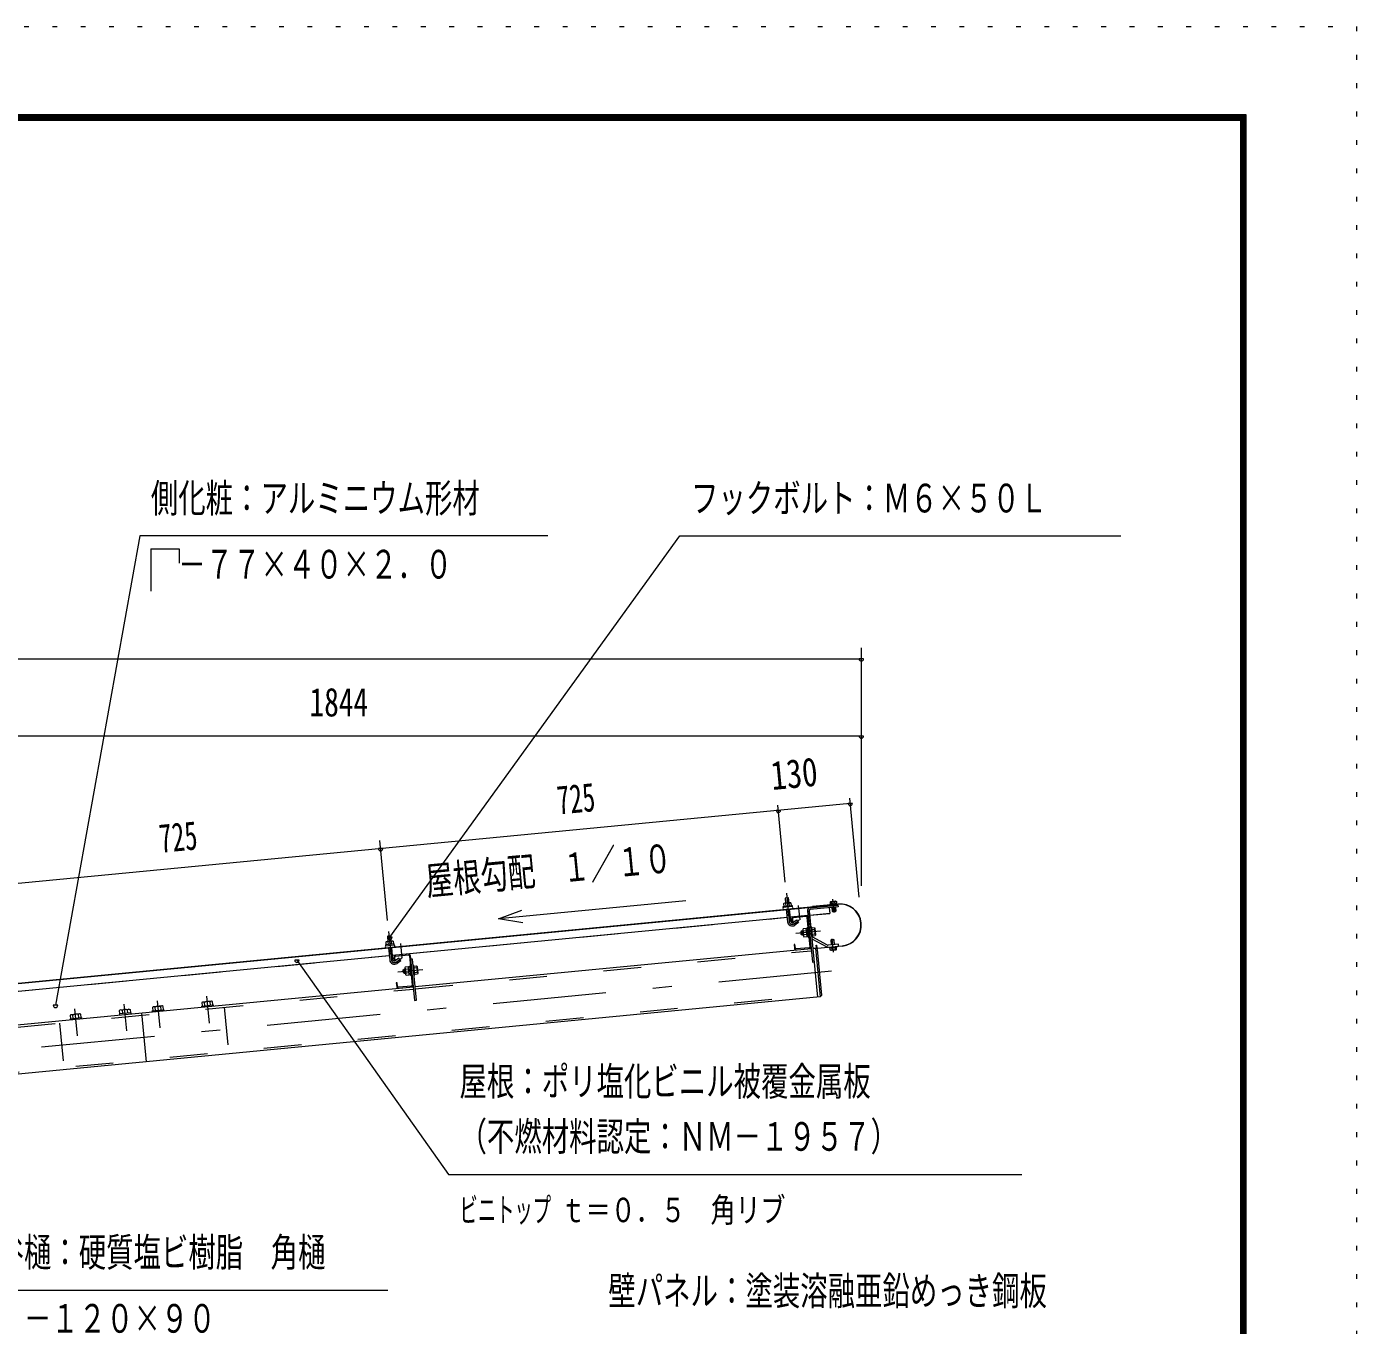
# Model space of a CAD drawing. Units: millimetres, scale not verified. Extents: x -34086 to 34091, y -14700 to 14700.
# Drawn here: x 25647 to 34091, y 6454 to 14700 of the extents above; entities that cross this region are included whole.
import ezdxf
from ezdxf.enums import TextEntityAlignment as Align

# ---------------------------------------------------------------- set-up
doc = ezdxf.new("R2010")
doc.units = ezdxf.units.MM
doc.header["$LTSCALE"] = 60
for name, pattern in [('USER2', [10, 4, -6]), ('USER3', [24, 12, -5, 2, -5]), ('USER4', [3, 0.5, -2.5])]:
    doc.linetypes.add(name, pattern=pattern)
for name, color, linetype, lineweight in [('0-6_2-02BOLD', 7, 'Continuous', 18), ('0-7_2-12HIDDEN', 3, 'USER2', 18), ('0-8_2-22CENTER', 3, 'USER3', 18), ('0-9_2-42THIN', 4, 'Continuous', 18), ('0-A_2-52DIM', 3, 'Continuous', 18), ('0-C_F-F1PAPER', 5, 'Continuous', 18), ('0-D_F-E_J_ADD', 5, 'USER4', 18)]:
    doc.layers.add(name, color=color, linetype=linetype, lineweight=lineweight)
doc.styles.add('ＭＳ ゴシック', font='')
doc.styles.get('ＭＳ ゴシック').set_extended_font_data('MS Gothic')

msp = doc.modelspace()

# ---------------------------------------------------------------- linework, layer by layer
at = {"layer": '0-6_2-02BOLD'}
for p, q in [((25307.55, 8598.56), (30800.6, 9127.48)), ((25307.73, 8596.82), (30742.59, 9120.14)), ((30484.86, 9167.53), (30463.96, 9165.51)), ((30466.22, 9132.98), (30467.94, 9115.13)), ((30490.56, 9117.31), (30488.84, 9135.15)), ((30742.42, 9121.87), (30742.92, 9116.81)), ((30759.53, 9130.92), (30758.37, 9143.09)), ((30760.33, 9118.49), (30759.84, 9123.55)), ((30779.65, 9132.83), (30778.48, 9145.01)), ((30780.75, 9125.56), (30781.23, 9120.5)), ((30475.71, 9043.45), (27970.8, 8802.25)), ((30470.84, 9093.97), (30478.24, 9017.1)), ((30495.37, 9058.41), (30474.47, 9056.39)), ((30499.15, 9019.12), (30491.75, 9095.98)), ((30608.1, 9056.2), (30496.61, 9045.47)), ((30597.48, 9049.55), (30515.27, 9041.63)), ((30621.58, 8857.77), (30603.6, 9044.52)), ((30616.44, 9086.36), (30669.26, 8537.81)), ((30631.93, 8925.66), (30616.45, 9086.35)), ((30763.79, 9082.1), (30761.39, 9107.34)), ((30569.24, 8959.44), (30571.92, 8931.58)), ((30597.67, 8974.51), (30577.45, 8972.56)), ((30578.71, 8959.49), (30598.93, 8961.43)), ((30599.52, 8955.33), (30607.16, 8949.04)), ((30609.88, 8979.18), (30604.31, 8978.64)), ((30611.45, 9021.36), (30622.6, 9022.43)), ((30650.5, 8966.4), (30633.77, 8964.79)), ((27959.04, 8924.31), (27938.13, 8922.31)), ((27940.4, 8889.77), (27942.12, 8871.92)), ((27964.74, 8874.1), (27963.03, 8891.95)), ((30601.45, 8935.29), (30581.23, 8933.34)), ((30607.83, 8942.07), (30600.19, 8948.36)), ((30609.78, 8921.86), (30602.8, 8921.19)), ((30633.53, 8908.91), (30728.04, 8858.25)), ((30733.33, 8868.13), (30635.21, 8920.71)), ((30636.29, 8938.64), (30653.02, 8940.25)), ((27949.89, 8800.24), (25444.98, 8559.04)), ((27945.03, 8850.75), (27952.43, 8773.89)), ((27969.55, 8815.19), (27948.65, 8813.17)), ((27973.33, 8775.9), (27965.93, 8852.77)), ((27986.69, 8768.62), (27984.41, 8792.31)), ((27989.45, 8798.41), (28071.67, 8806.34)), ((28077.78, 8801.3), (28095.76, 8614.56)), ((28113.55, 8605.03), (30628.23, 8847.16)), ((30616.54, 8851.66), (30534.32, 8843.75)), ((30668.49, 8848.93), (30825.97, 8864.1)), ((30826.13, 8862.35), (30668.66, 8847.2)), ((30758.43, 8850.22), (30759.59, 8838.04)), ((30778.54, 8852.13), (30779.7, 8839.96)), ((28022.22, 8768.06), (28000, 8752.21)), ((28052.9, 8716.28), (28073.12, 8718.22)), ((28073.7, 8712.12), (28081.34, 8705.82)), ((28082.01, 8698.85), (28074.37, 8705.15)), ((28084.07, 8735.97), (28078.49, 8735.43)), ((28096.77, 8779.21), (28085.63, 8778.14)), ((28124.69, 8723.19), (28107.95, 8721.58)), ((28046.11, 8688.37), (28040.38, 8693.08)), ((28075.63, 8692.07), (28055.41, 8690.13)), ((28083.96, 8678.65), (28077, 8677.98)), ((28110.47, 8695.43), (28127.2, 8697.04)), ((30686.68, 8539.49), (25362.61, 8026.85)), ((25587.74, 8361.82), (28102.41, 8603.95)), ((28090.72, 8608.45), (28008.5, 8600.54)), ((26253.56, 8454.4), (26255.6, 8433.16)), ((26289.8, 8436.45), (26287.75, 8457.69)), ((26464.64, 8453.29), (26462.59, 8474.52)), ((26496.78, 8477.82), (26498.83, 8456.58)), ((26778.22, 8483.48), (26776.17, 8504.72)), ((26810.37, 8508.01), (26812.42, 8486.77)), ((25922.56, 8401.09), (25923.24, 8394.12)), ((25942.05, 8402.97), (25940.01, 8424.21)), ((25974.2, 8427.5), (25976.25, 8406.26)), ((25993.34, 8407.91), (25991.3, 8429.15)), ((26309.28, 8438.33), (26309.95, 8431.36)), ((26407.78, 8127.49), (26377.89, 8437.9))]:
    msp.add_line(p, q, dxfattribs=at)
for points in [[(30456.62, 9114.05), (30454.91, 9131.89), (30457.77, 9133.93), (30496.96, 9137.71), (30500.16, 9136.25), (30501.88, 9118.41)], [(30487.82, 9136.83), (30484.86, 9167.53), (30482.95, 9169.1), (30465.53, 9167.43), (30463.96, 9165.51), (30466.91, 9134.81)], [(30621.67, 9105.14), (30798.65, 9122.18), (30799.73, 9111.03), (30622.74, 9093.99)], [(30800.44, 9129.22), (30637.74, 9113.55), (30637.91, 9111.81)], [(30751.19, 9144.18), (30748.31, 9142.14), (30749.47, 9129.96)], [(30751.19, 9144.18), (30785.34, 9147.44), (30788.54, 9145.98), (30789.71, 9133.79)], [(30510.23, 9035.52), (30512.51, 9011.83), (30506.93, 9011.29), (30504.65, 9034.98)], [(30605.3, 9085.29), (30636.61, 8760.06), (30647.76, 8761.14)], [(30743.99, 9105.66), (30747.61, 9068.04), (30619.4, 9055.7)], [(30782.29, 9109.35), (30784.69, 9084.09), (30781.54, 9080.28), (30767.6, 9078.95), (30763.79, 9082.1), (30784.69, 9084.09)], [(30513.63, 9012.52), (30535.85, 9028.37), (30548.04, 9011.27), (30525.82, 8995.42)], [(30578.88, 8932.25), (30571.92, 8931.58), (30566.2, 8936.29), (30564.51, 8953.72), (30569.24, 8959.44), (30576.2, 8960.11)], [(30577.45, 8972.56), (30575.43, 8968.13), (30579.66, 8924.23), (30582.49, 8920.26), (30602.7, 8922.21)], [(30602.8, 8921.19), (30597.58, 8975.53), (30604.55, 8976.21)], [(30604.31, 8978.64), (30610.01, 8919.42), (30615.59, 8919.96)], [(30632.31, 8921.57), (30637.88, 8922.11), (30632.18, 8981.33), (30626.6, 8980.8)], [(30632.51, 8977.87), (30649.25, 8979.48), (30652.08, 8975.51), (30656.3, 8931.62), (30654.28, 8927.18), (30637.55, 8925.57)], [(27930.81, 8870.83), (27929.09, 8888.68), (27931.96, 8890.72), (27971.14, 8894.5), (27974.35, 8893.04), (27976.06, 8875.19)], [(27962, 8893.61), (27959.04, 8924.31), (27957.13, 8925.89), (27939.71, 8924.22), (27938.13, 8922.31), (27941.09, 8891.6)], [(30528.21, 8848.78), (30525.93, 8872.47), (30520.35, 8871.94), (30522.63, 8848.25)], [(30662.93, 8851.92), (30661.43, 8867.6), (30663.16, 8867.76), (30664.67, 8852.08)], [(30738.38, 8856.18), (30802.58, 8862.35), (30801.5, 8873.51), (30737.3, 8867.33)], [(30777.13, 8871.16), (30774.28, 8900.95), (30770.47, 8904.1), (30756.54, 8902.77), (30753.39, 8898.96)], [(30774.28, 8900.95), (30753.39, 8898.96), (30756.22, 8869.15)], [(27978.83, 8791.76), (27981.12, 8768.08), (27986.69, 8768.62)], [(28022.22, 8768.06), (28010.03, 8785.15), (27987.81, 8769.31)], [(28083.36, 8801.83), (28110.8, 8516.85), (28121.94, 8517.93), (28096.78, 8779.22)], [(30639.37, 8848.23), (30656.79, 8849.91), (30686.68, 8539.49), (30696.12, 8550.95), (30668.25, 8840.47), (30656.79, 8849.91)], [(30752.75, 8835.61), (30749.53, 8837.08), (30748.37, 8849.26)], [(30752.75, 8835.61), (30786.89, 8838.87), (30789.77, 8840.92), (30788.61, 8853.1)], [(28040.38, 8693.08), (28038.69, 8710.5), (28043.43, 8716.23), (28050.39, 8716.9)], [(28053.07, 8689.04), (28046.11, 8688.37), (28043.43, 8716.23)], [(28071.85, 8731.3), (28051.63, 8729.35), (28049.62, 8724.91)], [(28049.62, 8724.91), (28053.84, 8681.02), (28056.67, 8677.05), (28076.89, 8679)], [(28077, 8677.98), (28071.75, 8732.32), (28078.73, 8732.99)], [(28078.49, 8735.43), (28084.19, 8676.2), (28089.77, 8676.74)], [(28106.49, 8678.35), (28112.07, 8678.89), (28106.36, 8738.12), (28100.79, 8737.58)], [(28106.7, 8734.65), (28123.43, 8736.27), (28126.26, 8732.3), (28130.49, 8688.4), (28128.47, 8683.97), (28111.74, 8682.35)], [(28002.39, 8605.57), (28000.12, 8629.25), (27994.53, 8628.72), (27996.81, 8605.03)], [(26238.5, 8431.51), (26236.46, 8452.76), (26241.61, 8456.43), (26299.1, 8461.96), (26304.85, 8459.34), (26306.9, 8438.1)], [(26445.82, 8444.44), (26445.15, 8451.41), (26518.32, 8458.46), (26518.99, 8451.49)], [(26515.93, 8458.23), (26513.88, 8479.46), (26508.13, 8482.09), (26450.65, 8476.55), (26445.49, 8472.88), (26447.54, 8451.64)], [(26759.41, 8474.63), (26758.73, 8481.6), (26831.9, 8488.65), (26832.57, 8481.68)], [(26829.51, 8488.42), (26827.47, 8509.66), (26821.71, 8512.28), (26764.23, 8506.74), (26759.07, 8503.07), (26761.12, 8481.83)], [(25922.56, 8401.09), (25995.73, 8408.14), (25996.4, 8401.17)], [(25991.3, 8429.15), (25985.54, 8431.77), (25928.06, 8426.23), (25922.91, 8422.56), (25924.96, 8401.32)], [(26309.28, 8438.33), (26236.12, 8431.28), (26236.79, 8424.32)]]:
    msp.add_lwpolyline(points, dxfattribs=at)
for points in [[(30747.81, 9129.8), (30748.35, 9124.22), (30791.9, 9128.38), (30791.37, 9133.95)], [(30507.12, 9118.91), (30507.66, 9113.34), (30451.91, 9107.96), (30451.38, 9113.53)], [(27981.3, 8875.69), (27925.56, 8870.32), (27926.1, 8864.75), (27981.84, 8870.12)], [(30746.71, 8849.1), (30746.18, 8854.68), (30789.73, 8858.83), (30790.27, 8853.26)]]:
    msp.add_lwpolyline(points, close=True, dxfattribs=at)
for centre, radius, start, end in [((30461.35, 9124.17), 10.06, 61.11575, 121.11575), ((30480.97, 9098.38), 37.62, 77.91205, 113.08797), ((30495.3, 9127.44), 10.06, 69.88426, 129.88426), ((30753.95, 9136.3), 8.11, 56.9164, 95.44783), ((30771.09, 9116.16), 29.79, 75.61871, 115.27916), ((30784.12, 9139.18), 8.11, 95.44783, 133.99406), ((30813.28, 8995.78), 134.05, 275.50003, 95.50003), ((30813.28, 8995.78), 132.3, 275.50003, 95.50003), ((30456.07, 9101.33), 7, 95.49939, 275.49939), ((30504.85, 9106.03), 7, 275.5002, 95.5002), ((30515.8, 9036.05), 11.2, 95.49878, 185.49857), ((30515.8, 9036.05), 5.6, 95.49878, 185.4908), ((30598.02, 9043.98), 11.2, 5.5027, 95.5027), ((30598.02, 9043.98), 5.6, 5.5027, 95.5027), ((30623.41, 9087.02), 18.2, 95.50003, 185.50002), ((30623.41, 9087.02), 7, 95.50003, 185.50002), ((30508.3, 9019.99), 30.18, 185.5, 305.5), ((30508.3, 9019.99), 9.19, 185.5, 305.5), ((30585.67, 8966.76), 10.07, 185.50095, 226.22777), ((30613.98, 8949.69), 36.61, 164.47554, 206.52635), ((30642.28, 8972.21), 10.07, 324.77412, 5.50095), ((30617.76, 8950.06), 36.61, 344.47554, 26.52635), ((27935.54, 8880.96), 10.06, 61.11575, 121.11575), ((27955.15, 8855.17), 37.62, 77.91205, 113.08797), ((27969.49, 8884.22), 10.06, 69.88426, 129.88426), ((27979.02, 8862.82), 7, 275.5002, 95.5002), ((30589.45, 8927.53), 10.07, 144.77412, 185.50095), ((30638.2, 8926.27), 6.3, 226.24097, 241.79402), ((30646.06, 8932.98), 10.07, 5.50095, 46.22777), ((30736.63, 8874.3), 7, 241.81552, 275.50003), ((27930.25, 8858.12), 7, 95.49939, 275.49939), ((27989.98, 8792.84), 11.2, 95.49878, 185.49857), ((27989.98, 8792.84), 5.6, 95.49878, 185.4908), ((28072.2, 8800.76), 11.2, 5.5027, 95.5027), ((28072.2, 8800.76), 5.6, 5.5027, 95.5027), ((30533.78, 8849.32), 11.2, 185.49792, 275.50047), ((30533.78, 8849.32), 5.6, 185.4908, 275.50047), ((30616.01, 8857.23), 5.6, 275.51155, 5.5027), ((30616.01, 8857.23), 11.2, 275.51155, 5.5027), ((30668.15, 8852.42), 5.25, 185.50003, 275.50003), ((30668.15, 8852.42), 3.5, 185.50003, 275.50003), ((30736.63, 8874.3), 18.2, 241.8121, 275.50003), ((30753.97, 8843.87), 8.11, 275.44783, 313.99406), ((30766.99, 8866.89), 29.79, 255.61871, 295.27916), ((30784.13, 8846.75), 8.11, 236.9164, 275.44783), ((27982.48, 8776.78), 30.18, 185.5, 305.5), ((27982.48, 8776.78), 9.19, 185.5, 305.5), ((28059.86, 8723.55), 10.07, 185.50095, 226.22777), ((28088.17, 8706.48), 36.61, 164.47554, 206.52635), ((28116.46, 8728.99), 10.07, 324.77412, 5.50095), ((28091.94, 8706.84), 36.61, 344.47554, 26.52635), ((28063.63, 8684.32), 10.07, 144.77412, 185.50095), ((28090.19, 8614.02), 5.6, 275.51155, 5.5027), ((28090.19, 8614.02), 11.2, 275.51155, 5.5027), ((28120.25, 8689.77), 10.07, 5.50095, 46.22777), ((28007.96, 8606.11), 11.2, 185.49792, 275.50047), ((28007.96, 8606.11), 5.6, 185.4908, 275.50047), ((26245.98, 8443.54), 13.24, 55.07169, 95.5), ((26274.97, 8411.19), 48.23, 74.6357, 116.3643), ((26297.26, 8448.48), 13.24, 95.5, 135.93115), ((26455.01, 8463.66), 13.24, 55.07169, 95.5), ((26484.01, 8431.31), 48.23, 74.6357, 116.3643), ((26506.3, 8468.61), 13.24, 95.5, 135.93115), ((26768.59, 8493.86), 13.24, 55.07169, 95.5), ((26797.59, 8461.5), 48.23, 74.6357, 116.3643), ((26819.88, 8498.8), 13.24, 95.5, 135.93115), ((25932.42, 8413.35), 13.24, 55.07169, 95.5), ((25961.43, 8381), 48.23, 74.6357, 116.3643), ((25983.72, 8418.29), 13.24, 95.5, 135.93115)]:
    msp.add_arc(centre, radius, start, end, dxfattribs=at)
at = {"layer": '0-7_2-12HIDDEN'}
for p, q in [((27970.63, 8803.99), (30475.54, 9045.19)), ((30496.44, 9047.2), (30607.93, 9057.93)), ((30619.24, 9057.44), (30747.44, 9069.78)), ((25444.81, 8560.79), (27949.72, 8801.98)), ((28114.97, 8590.39), (30629.64, 8832.53)), ((25361.2, 8041.48), (30667.85, 8552.44)), ((25589.15, 8347.18), (28103.81, 8589.32)), ((26901.88, 8473.58), (26928.95, 8192.43)), ((25856.71, 8372.95), (25883.78, 8091.8))]:
    msp.add_line(p, q, dxfattribs=at)
at = {"layer": '0-8_2-22CENTER'}
for p, q in [((30471.33, 9198.43), (30488.7, 9018.11)), ((30558.05, 9028.17), (30549.14, 9120.84)), ((30774.99, 9075.79), (30766.84, 9160.43)), ((27945.52, 8955.22), (27962.88, 8774.89)), ((30519.72, 9003.97), (30553.2, 9027.84)), ((30689.03, 8956.92), (30530.52, 8941.64)), ((28032.24, 8784.95), (28023.32, 8877.63)), ((30771.24, 8822.63), (30763.09, 8907.27)), ((27993.91, 8760.76), (28027.39, 8784.63)), ((30758.84, 8703.08), (25347.66, 8182.06)), ((28004.7, 8698.43), (28163.21, 8713.71)), ((26789.61, 8544.35), (26806.05, 8373.64)), ((25969.88, 8293.13), (25953.44, 8463.84)), ((26283.44, 8323.32), (26267, 8494.03)), ((26476.03, 8514.16), (26492.47, 8343.44))]:
    msp.add_line(p, q, dxfattribs=at)
for centre in [(30508.3, 9019.99), (27982.48, 8776.78)]:
    msp.add_arc(centre, 19.69, 185.5, 305.5, dxfattribs=at)
at = {"layer": '0-9_2-42THIN'}
for p, q in [((30468.65, 9134.98), (30465.53, 9167.43)), ((30482.95, 9169.1), (30486.07, 9136.66)), ((30762.62, 9123.82), (30763.11, 9118.76)), ((30778.44, 9120.23), (30777.95, 9125.3)), ((30493.62, 9058.23), (30490.01, 9095.81)), ((30495.99, 9051.9), (30493.63, 9058.23)), ((30764.17, 9107.61), (30766.85, 9079.58)), ((30782.17, 9081.04), (30779.5, 9109.08)), ((30576.54, 8956.64), (30566.09, 8955.63)), ((27942.83, 8891.76), (27939.71, 8924.21)), ((27957.13, 8925.89), (27960.26, 8893.45)), ((30568.1, 8934.73), (30578.55, 8935.74)), ((30759.01, 8869.42), (30755.91, 8902.01)), ((30771.24, 8903.48), (30774.34, 8870.9)), ((28040.27, 8712.41), (28050.72, 8713.42)), ((28052.73, 8692.52), (28042.28, 8691.51))]:
    msp.add_line(p, q, dxfattribs=at)
for points in [[(30472.59, 9094.14), (30476.2, 9056.56), (30475.09, 9049.88)], [(27946.77, 8850.92), (27950.39, 8813.35), (27949.27, 8806.68)], [(27970.17, 8808.69), (27967.81, 8815.02), (27964.19, 8852.59)]]:
    msp.add_lwpolyline(points, dxfattribs=at)
at = {"layer": '0-A_2-52DIM'}
for p, q in [((26365.75, 11465.9), (25830.16, 8486.06)), ((28955.75, 11465.9), (26365.75, 11465.9)), ((26435.75, 11383.92), (26435.75, 11115.9)), ((30947.24, 10755.45), (30947.24, 9245.24)), ((16884.25, 10685.45), (30947.24, 10685.45)), ((30961.24, 10685.45), (30933.24, 10685.45)), ((30947.24, 10195.45), (16884.25, 10195.45)), ((30961.24, 10195.45), (30933.24, 10195.45)), ((30934.43, 9172.78), (30873.92, 9801.26)), ((30877.13, 9767.92), (25369.1, 9237.56)), ((30434.73, 9723.97), (30406.73, 9723.97)), ((30464.63, 9268.11), (30417.53, 9757.32)), ((30891.13, 9767.92), (30863.13, 9767.92)), ((27908.91, 9480.76), (27880.91, 9480.76)), ((27938.81, 9024.9), (27889.89, 9533.02)), ((28798.54, 9009.89), (28643.19, 9035.89)), ((27967.74, 8917.86), (27939.74, 8917.86)), ((27377.35, 8772.44), (27349.35, 8772.44)), ((25844.16, 8486.06), (25816.16, 8486.06))]:
    msp.add_line(p, q, dxfattribs=at)
for points in [[(27953.74, 8917.86), (29795.75, 11465.9), (32595.74, 11465.9)], [(26435.75, 11383.92), (26616.05, 11383.92), (26616.05, 11293.77)], [(29832.6, 9150.42), (28643.19, 9035.89), (28790.72, 9091.05)], [(27363.35, 8772.44), (28325.74, 7412.9), (31965.74, 7412.9)], [(24142.55, 7220.38), (25385.74, 6677.9), (27940.75, 6677.9)]]:
    msp.add_lwpolyline(points, dxfattribs=at)
for centre in [(30947.24, 10685.45), (30947.24, 10195.45), (30420.73, 9723.97), (30877.13, 9767.92), (27894.91, 9480.76), (27953.74, 8917.86), (27363.35, 8772.44), (25830.16, 8486.06)]:
    msp.add_arc(centre, 14, 180, 0, dxfattribs=at)
at = {"layer": '0-C_F-F1PAPER'}
for points in [[(33390.86, -14000), (33390.86, 14140), (-6789.13, 14140), (-6789.13, -14000)], [(33387.36, -13996.5), (33387.36, 14136.5), (-6785.63, 14136.5), (-6785.63, -13996.5)], [(33383.86, -13993), (-6782.13, -13993), (-6782.13, 14133), (33383.86, 14133)], [(33380.36, -13989.5), (33380.36, 14129.5), (-6778.63, 14129.5), (-6778.63, -13989.5)], [(33376.86, -13986), (-6775.13, -13986), (-6775.13, 14126), (33376.86, 14126)], [(33373.36, -13982.5), (33373.36, 14122.5), (-6771.63, 14122.5), (-6771.63, -13982.5)], [(33369.86, -13979), (-6768.13, -13979), (-6768.13, 14119), (33369.86, 14119)], [(33366.37, -13975.5), (33366.37, 14115.5), (-6764.63, 14115.5), (-6764.63, -13975.5)], [(33362.86, -13972), (33362.86, 14112), (-6761.13, 14112), (-6761.13, -13972)], [(33359.36, -13968.5), (33359.36, 14108.5), (-6757.63, 14108.5), (-6757.63, -13968.5)], [(33355.86, -13965), (-6754.13, -13965), (-6754.13, 14105), (33355.86, 14105)]]:
    msp.add_lwpolyline(points, close=True, dxfattribs=at)
at = {"layer": '0-D_F-E_J_ADD'}
msp.add_lwpolyline([(34090.87, -14700), (-7489.13, -14700), (-7489.13, 14700), (34090.87, 14700)], close=True, dxfattribs=at)

# ---------------------------------------------------------------- texts
at = {"layer": '0-A_2-52DIM', "color": 7, "style": 'ＭＳ ゴシック'}
for s, height, width, p in [('側化粧：アルミニウム形材', 182.3, 0.7, (26435.75, 11560.78)), ('フックボルト：Ｍ６×５０Ｌ', 182.3, 0.7, (29865.75, 11560.78)), ('\u3000－７７×４０×２．０', 182.3, 0.7, (26435.75, 11140.77)), ('1844', 182.3, 0.75, (27443.66, 10265.45)), ('屋根：ポリ塩化ビニル被覆金属板', 182.3, 0.7, (28395.74, 7857.77)), ('（不燃材料認定：ＮＭ－１９５７）', 182.3, 0.7, (28395.74, 7507.78)), ('ビニトップ ', 155, 0.55, (28395.74, 7062.9)), ('ｔ＝０．５\u3000角リブ', 155, 0.75, (29038.73, 7062.9)), ('谷樋：硬質塩ビ樹脂\u3000角樋', 182.3, 0.7, (25455.74, 6772.77)), ('壁パネル：塗装溶融亜鉛めっき鋼板', 182.3, 0.7, (29340.75, 6527.78)), ('\u3000－１２０×９０', 182.3, 0.7, (25455.74, 6352.77))]:
    msp.add_text(s, height=height, dxfattribs=dict(at, width=width)).set_placement(p, align=Align.BOTTOM_LEFT)
for s, rotation, width, p in [('130', 5.5, 0.8, (30386.32, 9798.39)), ('725', 5.5, 0.65, (29028.6, 9642.66)), ('725', 5.499, 0.65, (26502.79, 9399.46)), ('屋根勾配\u3000１／１０', 5.5, 0.7, (28195.65, 9128.72))]:
    msp.add_text(s, height=182.3, rotation=rotation, dxfattribs=dict(at, width=width)).set_placement(p, align=Align.BOTTOM_LEFT)

doc.saveas('drawing.dxf')
